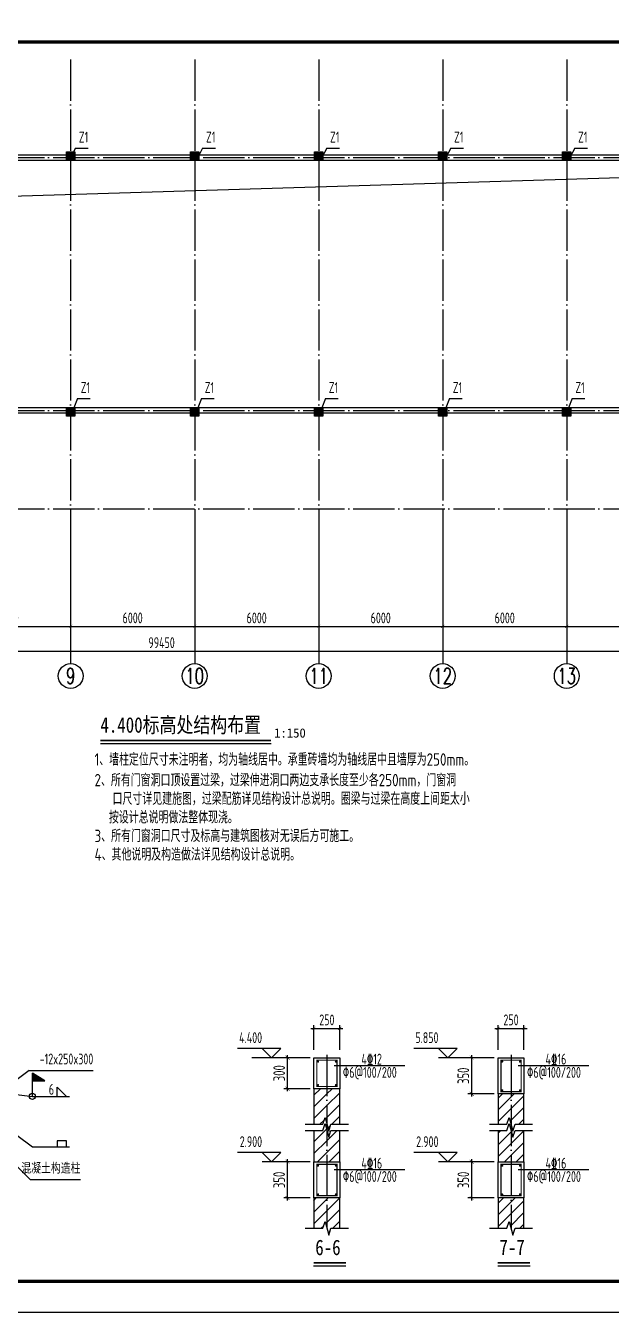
# Model space of a CAD drawing. Extents: x -159214 to 158333, y 7819 to 689505.
# Drawn here: x 80787 to 109112, y 196819 to 259106 of the extents above; entities that cross this region are included whole.
import ezdxf
from ezdxf.enums import TextEntityAlignment as Align

# ---------------------------------------------------------------- set-up
doc = ezdxf.new("R2010")
doc.units = 0
doc.header["$LTSCALE"] = 1000
doc.header["$PDMODE"] = 3
doc.linetypes.add('DOTE', pattern=[2.42, 2, -0.2, 0.02, -0.2])
doc.layers.get('0').update_dxf_attribs({"linetype": 'CONTINUOUS'})
doc.layers.get('Defpoints').update_dxf_attribs({"linetype": 'CONTINUOUS'})
for name, color, linetype in [('$0$TEXT', 7, 'CONTINUOUS'), ('d-一层结构平面', 4, 'CONTINUOUS'), ('d-轴线', 7, 'CONTINUOUS'), ('MOUNT', 3, 'CONTINUOUS'), ('PUB_DWGN', 7, 'CONTINUOUS'), ('PUB_TEXT', 7, 'CONTINUOUS'), ('PUB_TITLE', 4, 'CONTINUOUS'), ('SBAR', 1, 'CONTINUOUS'), ('图名层', 7, 'CONTINUOUS'), ('标注', 3, 'CONTINUOUS'), ('结构线', 4, 'CONTINUOUS'), ('邓-AXIS', 1, 'DOTE'), ('邓-AXIS_DIM', 3, 'CONTINUOUS'), ('邓-AXIS_NUM', 7, 'CONTINUOUS'), ('邓-COLU', 7, 'CONTINUOUS'), ('邓-COLU_HATCH', 8, 'CONTINUOUS'), ('邓-DIM', 3, 'CONTINUOUS'), ('邓-HATCH', 8, 'CONTINUOUS'), ('邓-STXT_HF', 7, 'CONTINUOUS'), ('邓-STXT_HF_TEXT', 7, 'CONTINUOUS'), ('邓-TEXT', 7, 'CONTINUOUS'), ('邓-THIN', 7, 'CONTINUOUS'), ('邓-WALL_BR', 2, 'CONTINUOUS')]:
    doc.layers.add(name, color=color, linetype=linetype)
doc.layers.add('墙线', color=2, linetype='CONTINUOUS', lineweight=30)
doc.styles.add('$0$TSSD_Rein', font='Tssdeng.shx', dxfattribs={"width": 0.7, "bigfont": 'hztxt.shx'})
doc.styles.add('-GBCBIGGBENOR', font='GBENOR.shx', dxfattribs={"bigfont": 'GBCBIG.shx'})
doc.styles.add('-黑体', font='SIMHEI.TTF')
doc.styles.add('HZTXT', font='romans', dxfattribs={"bigfont": 'hztxt'})
doc.styles.add('title_font', font='GBENOR.shx', dxfattribs={"bigfont": 'GBCBIG.shx'})
doc.styles.add('TSSD_Axis', font='complex.shx', dxfattribs={"width": 0.7, "bigfont": 'hztxt.shx'})
doc.styles.add('TSSD_Dimension', font='tssdeng.shx', dxfattribs={"width": 0.7, "bigfont": 'Hztxt.shx'})
doc.styles.add('TSSD_Label', font='tssdeng.shx', dxfattribs={"width": 0.7, "bigfont": 'Hztxt.shx'})
doc.dimstyles.new('TSSD_150', dxfattribs={"dimscale": 150, "dimtxt": 2.5, "dimasz": 1.5, "dimexe": 1.5, "dimexo": 1.5, "dimgap": 1, "dimtad": 1, "dimdec": 0, "dimzin": 0, "dimdsep": 46, "dimtxsty": 'TSSD_Dimension', "dimblk": 'ARCHTICK', "dimcen": 0, "dimdle": 1, "dimclrd": 3, "dimclre": 3, "dimclrt": 7, "dimadec": 0, "dimazin": 0, "dimtfac": 1, "dimtdec": 0, "dimtix": 1, "dimtmove": 2, "dimatfit": 3, "dimldrblk": 'ARCHTICK', "dimfxl": 1, "dimtolj": 1, "dimtzin": 0, "dimarcsym": 0})
doc.dimstyles.new('TSSD_150_150', dxfattribs={"dimtxt": 525, "dimasz": 150, "dimexe": 150, "dimexo": 375, "dimgap": 150, "dimtad": 1, "dimdec": 0, "dimzin": 0, "dimdsep": 46, "dimtxsty": 'TSSD_Dimension', "dimblk": 'ARCHTICK', "dimblk1": 'ARCHTICK', "dimblk2": 'ARCHTICK', "dimcen": 0, "dimdle": 150, "dimclrt": 7, "dimadec": 0, "dimazin": 0, "dimtfac": 1, "dimtdec": 0, "dimtix": 1, "dimtmove": 2, "dimatfit": 3, "dimfxl": 1, "dimtolj": 1, "dimtzin": 0, "dimarcsym": 0})
doc.dimstyles.new('TSSD_30_150', dxfattribs={"dimtxt": 525, "dimasz": 150, "dimexe": 150, "dimexo": 375, "dimgap": 150, "dimtad": 1, "dimdec": 0, "dimlfac": 0.2, "dimzin": 0, "dimdsep": 46, "dimtxsty": 'TSSD_Dimension', "dimblk": 'ARCHTICK', "dimblk1": 'ARCHTICK', "dimblk2": 'ARCHTICK', "dimcen": 0, "dimdle": 150, "dimclrt": 7, "dimadec": 0, "dimazin": 0, "dimtfac": 1, "dimtdec": 0, "dimtix": 1, "dimtmove": 2, "dimatfit": 3, "dimfxl": 1, "dimtolj": 1, "dimtzin": 0, "dimarcsym": 0})
doc.dimstyles.new('TSSD_LEADER_STYLE_300.0', dxfattribs={"dimtxt": 0.18, "dimasz": 300, "dimexe": 0.18, "dimexo": 0.0625, "dimgap": 0.09, "dimtad": 0, "dimtih": 1, "dimtoh": 1, "dimdec": 4, "dimzin": 0, "dimdsep": 46, "dimtxsty": 'Standard', "dimcen": 0.09, "dimadec": 0, "dimazin": 0, "dimtfac": 1, "dimtdec": 4, "dimtofl": 0, "dimtmove": 0, "dimatfit": 3, "dimfxl": 1, "dimtolj": 1, "dimtzin": 0, "dimarcsym": 0})
pattern_1 = [(45, (-129661.7, -273883.87), (-282.8427, 282.8427), [])]

# ---------------------------------------------------------------- blocks, each defined once
blk = doc.blocks.new('结构A2+0.5')
at = {"layer": 'PUB_TITLE'}
blk.add_lwpolyline([(0, -63000), (133650, -63000), (133650, 0), (0, 0)], close=True, dxfattribs=at)
at = {"layer": 'PUB_TITLE', "const_width": 150}
blk.add_lwpolyline([(3750, -61500), (132150, -61500), (132150, -1500), (3750, -1500)], close=True, dxfattribs=at)
at = {"layer": 'MOUNT', "color": 4, "style": 'HZTXT'}
blk.add_attdef('00', (130703, -60956), '', height=330, dxfattribs=at)
at = {"layer": 'PUB_DWGN', "style": 'title_font'}
for tag, height, p in [('工程名称1', 900, (127304, -45157)), ('工程名称2', 900, (127304, -46498)), ('图号', 600, (127304, -61007))]:
    blk.add_attdef(tag, text='', height=height, dxfattribs=at).set_placement(p, align=Align.CENTER)
at = {"layer": 'PUB_TEXT', "style": '-GBCBIGGBENOR'}
for tag, height, p in [('图名1', 849, (127304, -51263)), ('图名2', 849, (127373, -52205)), ('日期', 600, (124615, -58935)), ('比例', 600, (129973, -58904))]:
    blk.add_attdef(tag, text='', height=height, dxfattribs=at).set_placement(p, align=Align.CENTER)
blk = doc.blocks.new('蛋种鸡舍一层结构')
at = {"layer": '邓-COLU_HATCH'}
for points in [[(45125, 275), (45525, 275), (45525, -125), (45125, -125)], [(51125, 275), (51525, 275), (51525, -125), (51125, -125)], [(57125, 275), (57525, 275), (57525, -125), (57125, -125)], [(63125, 275), (63525, 275), (63525, -125), (63125, -125)], [(69125, 275), (69525, 275), (69525, -125), (69125, -125)], [(45125, -12125), (45525, -12125), (45525, -12525), (45125, -12525)], [(51125, -12125), (51525, -12125), (51525, -12525), (51125, -12525)], [(57125, -12125), (57525, -12125), (57525, -12525), (57125, -12525)], [(63125, -12125), (63525, -12125), (63525, -12525), (63125, -12525)], [(69125, -12125), (69525, -12125), (69525, -12525), (69125, -12525)]]:
    blk.add_hatch(color=256, dxfattribs=at).paths.add_polyline_path(points)
at = {"layer": '邓-COLU'}
for points in [[(45125, 275), (45525, 275), (45525, -125), (45125, -125)], [(51125, 275), (51525, 275), (51525, -125), (51125, -125)], [(57125, 275), (57525, 275), (57525, -125), (57125, -125)], [(63125, 275), (63525, 275), (63525, -125), (63125, -125)], [(69125, 275), (69525, 275), (69525, -125), (69125, -125)], [(45125, -12125), (45525, -12125), (45525, -12525), (45125, -12525)], [(51125, -12125), (51525, -12125), (51525, -12525), (51125, -12525)], [(57125, -12125), (57525, -12125), (57525, -12525), (57125, -12525)], [(63125, -12125), (63525, -12125), (63525, -12525), (63125, -12525)], [(69125, -12125), (69525, -12125), (69525, -12525), (69125, -12525)]]:
    blk.add_lwpolyline(points, close=True, dxfattribs=at)
blk = doc.blocks.new('4.4标高墙体')
at = {"layer": '邓-TEXT'}
blk.add_lwpolyline([(125, -13875), (3056, -4744), (96325, -1880)], dxfattribs=at)
at = {"layer": '邓-WALL_BR'}
for p, q in [((21375, -1630), (84075, -1630)), ((21375, -1880), (84075, -1880)), ((96325, -13880), (21375, -13880)), ((96575, -14130), (21375, -14130))]:
    blk.add_line(p, q, dxfattribs=at)
at = {"layer": 'd-一层结构平面'}
blk.add_blockref('蛋种鸡舍一层结构', (-3000, -1755), dxfattribs=at)
blk = doc.blocks.new('ts_axno')
at = {"color": 0, "linetype": 'ByBlock', "lineweight": -2}
blk.add_circle((0, 0), 0.5, dxfattribs=at)
at = {"color": 0, "linetype": 'ByBlock', "lineweight": -2, "style": 'TSSD_Axis', "width": 0.7}
blk.add_attdef('A', text='', height=0.6, dxfattribs=at).set_placement((0, 0), align=Align.MIDDLE_CENTER)
blk = doc.blocks.new('_ArchTick')
at = {"color": 0, "linetype": 'ByBlock', "const_width": 0.1}
blk.add_lwpolyline([(-0.53, -0.53), (0.53, 0.53)], dxfattribs=at)
blk = doc.blocks.new('*D138')
at = {"layer": 'Defpoints', "color": 0}
for p in [(45325, -18500), (51325, -18500), (51325, -22700)]:
    blk.add_point(p, dxfattribs=at)
at = {"layer": '邓-AXIS_DIM', "color": 0, "lineweight": -2}
for p, q in [((45325, -18875), (45325, -22850)), ((51325, -18875), (51325, -22850)), ((45175, -22700), (51475, -22700))]:
    blk.add_line(p, q, dxfattribs=at)
at = {"layer": '邓-AXIS_DIM', "color": 0, "lineweight": -2, "xscale": 150, "yscale": 150, "zscale": 150, "rotation": 180}
blk.add_blockref('_ArchTick', (45325, -22700), dxfattribs=at)
at = {"layer": '邓-AXIS_DIM', "color": 0, "lineweight": -2, "xscale": 150, "yscale": 150, "zscale": 150}
blk.add_blockref('_ArchTick', (51325, -22700), dxfattribs=at)
at = {"layer": '邓-AXIS_DIM', "color": 7, "insert": (48325, -22287.5), "char_height": 525, "attachment_point": 5, "style": 'TSSD_Dimension'}
blk.add_mtext('\\A1;6000', dxfattribs=at)
blk = doc.blocks.new('*D139')
at = {"layer": 'Defpoints', "color": 0}
for p in [(51325, -18500), (57325, -18500), (57325, -22700)]:
    blk.add_point(p, dxfattribs=at)
at = {"layer": '邓-AXIS_DIM', "color": 0, "lineweight": -2}
for p, q in [((51325, -18875), (51325, -22850)), ((57325, -18875), (57325, -22850)), ((51175, -22700), (57475, -22700))]:
    blk.add_line(p, q, dxfattribs=at)
at = {"layer": '邓-AXIS_DIM', "color": 0, "lineweight": -2, "xscale": 150, "yscale": 150, "zscale": 150, "rotation": 180}
blk.add_blockref('_ArchTick', (51325, -22700), dxfattribs=at)
at = {"layer": '邓-AXIS_DIM', "color": 0, "lineweight": -2, "xscale": 150, "yscale": 150, "zscale": 150}
blk.add_blockref('_ArchTick', (57325, -22700), dxfattribs=at)
at = {"layer": '邓-AXIS_DIM', "color": 7, "insert": (54325, -22287.5), "char_height": 525, "attachment_point": 5, "style": 'TSSD_Dimension'}
blk.add_mtext('\\A1;6000', dxfattribs=at)
blk = doc.blocks.new('*D140')
at = {"layer": 'Defpoints', "color": 0}
for p in [(57325, -18500), (63325, -18500), (63325, -22700)]:
    blk.add_point(p, dxfattribs=at)
at = {"layer": '邓-AXIS_DIM', "color": 0, "lineweight": -2}
for p, q in [((57325, -18875), (57325, -22850)), ((63325, -18875), (63325, -22850)), ((57175, -22700), (63475, -22700))]:
    blk.add_line(p, q, dxfattribs=at)
at = {"layer": '邓-AXIS_DIM', "color": 0, "lineweight": -2, "xscale": 150, "yscale": 150, "zscale": 150, "rotation": 180}
blk.add_blockref('_ArchTick', (57325, -22700), dxfattribs=at)
at = {"layer": '邓-AXIS_DIM', "color": 0, "lineweight": -2, "xscale": 150, "yscale": 150, "zscale": 150}
blk.add_blockref('_ArchTick', (63325, -22700), dxfattribs=at)
at = {"layer": '邓-AXIS_DIM', "color": 7, "insert": (60325, -22287.5), "char_height": 525, "attachment_point": 5, "style": 'TSSD_Dimension'}
blk.add_mtext('\\A1;6000', dxfattribs=at)
blk = doc.blocks.new('*D141')
at = {"layer": 'Defpoints', "color": 0}
for p in [(63325, -18500), (69325, -18500), (69325, -22700)]:
    blk.add_point(p, dxfattribs=at)
at = {"layer": '邓-AXIS_DIM', "color": 0, "lineweight": -2}
for p, q in [((63325, -18875), (63325, -22850)), ((69325, -18875), (69325, -22850)), ((63175, -22700), (69475, -22700))]:
    blk.add_line(p, q, dxfattribs=at)
at = {"layer": '邓-AXIS_DIM', "color": 0, "lineweight": -2, "xscale": 150, "yscale": 150, "zscale": 150, "rotation": 180}
blk.add_blockref('_ArchTick', (63325, -22700), dxfattribs=at)
at = {"layer": '邓-AXIS_DIM', "color": 0, "lineweight": -2, "xscale": 150, "yscale": 150, "zscale": 150}
blk.add_blockref('_ArchTick', (69325, -22700), dxfattribs=at)
at = {"layer": '邓-AXIS_DIM', "color": 7, "insert": (66325, -22287.5), "char_height": 525, "attachment_point": 5, "style": 'TSSD_Dimension'}
blk.add_mtext('\\A1;6000', dxfattribs=at)
blk = doc.blocks.new('*D142')
at = {"layer": 'Defpoints', "color": 0}
for p in [(69325, -18500), (75325, -18500), (75325, -22700)]:
    blk.add_point(p, dxfattribs=at)
at = {"layer": '邓-AXIS_DIM', "color": 0, "lineweight": -2}
for p, q in [((69325, -18875), (69325, -22850)), ((75325, -18875), (75325, -22850)), ((69175, -22700), (75475, -22700))]:
    blk.add_line(p, q, dxfattribs=at)
at = {"layer": '邓-AXIS_DIM', "color": 0, "lineweight": -2, "xscale": 150, "yscale": 150, "zscale": 150, "rotation": 180}
blk.add_blockref('_ArchTick', (69325, -22700), dxfattribs=at)
at = {"layer": '邓-AXIS_DIM', "color": 0, "lineweight": -2, "xscale": 150, "yscale": 150, "zscale": 150}
blk.add_blockref('_ArchTick', (75325, -22700), dxfattribs=at)
at = {"layer": '邓-AXIS_DIM', "color": 7, "insert": (72325, -22287.5), "char_height": 525, "attachment_point": 5, "style": 'TSSD_Dimension'}
blk.add_mtext('\\A1;6000', dxfattribs=at)
blk = doc.blocks.new('*D147')
at = {"layer": 'Defpoints', "color": 0}
for p in [(0, -18500), (99450, -18500), (99450, -23900)]:
    blk.add_point(p, dxfattribs=at)
at = {"layer": '邓-AXIS_DIM', "color": 0, "lineweight": -2}
for p, q in [((0, -18875), (0, -24050)), ((99450, -18875), (99450, -24050)), ((-150, -23900), (99600, -23900))]:
    blk.add_line(p, q, dxfattribs=at)
at = {"layer": '邓-AXIS_DIM', "color": 0, "lineweight": -2, "xscale": 150, "yscale": 150, "zscale": 150, "rotation": 180}
blk.add_blockref('_ArchTick', (0, -23900), dxfattribs=at)
at = {"layer": '邓-AXIS_DIM', "color": 0, "lineweight": -2, "xscale": 150, "yscale": 150, "zscale": 150}
blk.add_blockref('_ArchTick', (99450, -23900), dxfattribs=at)
at = {"layer": '邓-AXIS_DIM', "color": 7, "insert": (49725, -23487.5), "char_height": 525, "attachment_point": 5, "style": 'TSSD_Dimension'}
blk.add_mtext('\\A1;99450', dxfattribs=at)
blk = doc.blocks.new('*D159')
at = {"layer": 'Defpoints', "color": 0}
for p in [(39325, -18500), (45325, -18500), (45325, -22700)]:
    blk.add_point(p, dxfattribs=at)
at = {"layer": '邓-AXIS_DIM', "color": 0, "lineweight": -2}
for p, q in [((39325, -18875), (39325, -22850)), ((45325, -18875), (45325, -22850)), ((39175, -22700), (45475, -22700))]:
    blk.add_line(p, q, dxfattribs=at)
at = {"layer": '邓-AXIS_DIM', "color": 0, "lineweight": -2, "xscale": 150, "yscale": 150, "zscale": 150, "rotation": 180}
blk.add_blockref('_ArchTick', (39325, -22700), dxfattribs=at)
at = {"layer": '邓-AXIS_DIM', "color": 0, "lineweight": -2, "xscale": 150, "yscale": 150, "zscale": 150}
blk.add_blockref('_ArchTick', (45325, -22700), dxfattribs=at)
at = {"layer": '邓-AXIS_DIM', "color": 7, "insert": (42325, -22287.5), "char_height": 525, "attachment_point": 5, "style": 'TSSD_Dimension'}
blk.add_mtext('\\A1;6000', dxfattribs=at)
blk = doc.blocks.new('*D487')
at = {"layer": 'Defpoints', "color": 0, "linetype": 'Continuous'}
for p in [(-36256, -63627), (-34978, -63627), (-34978, -65128)]:
    blk.add_point(p, dxfattribs=at)
at = {"layer": '标注', "color": 3, "linetype": 'Continuous', "lineweight": -2}
for p, q in [((-36256, -65253), (-36256, -63502)), ((-35166, -63627), (-36443, -63627)), ((-35166, -65128), (-36443, -65128))]:
    blk.add_line(p, q, dxfattribs=at)
at = {"layer": '标注', "color": 3, "linetype": 'Continuous', "lineweight": -2, "xscale": 187.5, "yscale": 187.5, "zscale": 187.5}
for p, rotation in [((-36256, -63627), 90), ((-36256, -65128), 270)]:
    blk.add_blockref('_ArchTick', p, dxfattribs=dict(at, rotation=rotation))
at = {"layer": '标注', "color": 7, "linetype": 'Continuous', "insert": (-36662, -64377), "char_height": 562.5, "attachment_point": 5, "rotation": 90, "style": 'TSSD_Dimension'}
blk.add_mtext('\\A1;300', dxfattribs=at)
blk = doc.blocks.new('*D488')
at = {"layer": 'Defpoints', "color": 0}
for p in [(-33728, -62208), (-34978, -63627), (-33728, -63627)]:
    blk.add_point(p, dxfattribs=at)
at = {"layer": '邓-DIM', "color": 0, "lineweight": -2}
for p, q in [((-35128, -62208), (-33578, -62208)), ((-34978, -63252), (-34978, -62058)), ((-33728, -63252), (-33728, -62058))]:
    blk.add_line(p, q, dxfattribs=at)
at = {"layer": '邓-DIM', "color": 0, "lineweight": -2, "xscale": 150, "yscale": 150, "zscale": 150, "rotation": 180}
blk.add_blockref('_ArchTick', (-34978, -62208), dxfattribs=at)
at = {"layer": '邓-DIM', "color": 0, "lineweight": -2, "xscale": 150, "yscale": 150, "zscale": 150}
blk.add_blockref('_ArchTick', (-33728, -62208), dxfattribs=at)
at = {"layer": '邓-DIM', "color": 7, "insert": (-34353, -61795), "char_height": 525, "attachment_point": 5, "style": 'TSSD_Dimension'}
blk.add_mtext('\\A1;250', dxfattribs=at)
blk = doc.blocks.new('*D489')
at = {"layer": 'Defpoints', "color": 0, "linetype": 'Continuous'}
for p in [(-36256, -68667), (-34978, -68667), (-34978, -70417)]:
    blk.add_point(p, dxfattribs=at)
at = {"layer": '标注', "color": 3, "linetype": 'Continuous', "lineweight": -2}
for p, q in [((-35166, -68667), (-36443, -68667)), ((-36256, -70542), (-36256, -68542)), ((-35166, -70417), (-36443, -70417))]:
    blk.add_line(p, q, dxfattribs=at)
at = {"layer": '标注', "color": 3, "linetype": 'Continuous', "lineweight": -2, "xscale": 187.5, "yscale": 187.5, "zscale": 187.5}
for p, rotation in [((-36256, -68667), 90), ((-36256, -70417), 270)]:
    blk.add_blockref('_ArchTick', p, dxfattribs=dict(at, rotation=rotation))
at = {"layer": '标注', "color": 7, "linetype": 'Continuous', "insert": (-36662, -69542), "char_height": 562.5, "attachment_point": 5, "rotation": 90, "style": 'TSSD_Dimension'}
blk.add_mtext('\\A1;350', dxfattribs=at)
blk = doc.blocks.new('*D490')
at = {"layer": 'Defpoints', "color": 0, "linetype": 'Continuous'}
for p in [(-27347, -63627), (-26070, -63627), (-26070, -65378)]:
    blk.add_point(p, dxfattribs=at)
at = {"layer": '标注', "color": 3, "linetype": 'Continuous', "lineweight": -2}
for p, q in [((-27347, -65503), (-27347, -63502)), ((-26257, -63627), (-27535, -63627)), ((-26257, -65378), (-27535, -65378))]:
    blk.add_line(p, q, dxfattribs=at)
at = {"layer": '标注', "color": 3, "linetype": 'Continuous', "lineweight": -2, "xscale": 187.5, "yscale": 187.5, "zscale": 187.5}
for p, rotation in [((-27347, -63627), 90), ((-27347, -65378), 270)]:
    blk.add_blockref('_ArchTick', p, dxfattribs=dict(at, rotation=rotation))
at = {"layer": '标注', "color": 7, "linetype": 'Continuous', "insert": (-27753, -64502), "char_height": 562.5, "attachment_point": 5, "rotation": 90, "style": 'TSSD_Dimension'}
blk.add_mtext('\\A1;350', dxfattribs=at)
blk = doc.blocks.new('*D491')
at = {"layer": 'Defpoints', "color": 0}
for p in [(-24820, -62208), (-26070, -63627), (-24820, -63627)]:
    blk.add_point(p, dxfattribs=at)
at = {"layer": '邓-DIM', "color": 0, "lineweight": -2}
for p, q in [((-26220, -62208), (-24670, -62208)), ((-26070, -63252), (-26070, -62058)), ((-24820, -63252), (-24820, -62058))]:
    blk.add_line(p, q, dxfattribs=at)
at = {"layer": '邓-DIM', "color": 0, "lineweight": -2, "xscale": 150, "yscale": 150, "zscale": 150, "rotation": 180}
blk.add_blockref('_ArchTick', (-26070, -62208), dxfattribs=at)
at = {"layer": '邓-DIM', "color": 0, "lineweight": -2, "xscale": 150, "yscale": 150, "zscale": 150}
blk.add_blockref('_ArchTick', (-24820, -62208), dxfattribs=at)
at = {"layer": '邓-DIM', "color": 7, "insert": (-25445, -61795), "char_height": 525, "attachment_point": 5, "style": 'TSSD_Dimension'}
blk.add_mtext('\\A1;250', dxfattribs=at)
blk = doc.blocks.new('*D492')
at = {"layer": 'Defpoints', "color": 0, "linetype": 'Continuous'}
for p in [(-27347, -68667), (-26070, -68667), (-26070, -70417)]:
    blk.add_point(p, dxfattribs=at)
at = {"layer": '标注', "color": 3, "linetype": 'Continuous', "lineweight": -2}
for p, q in [((-26257, -68667), (-27535, -68667)), ((-27347, -70542), (-27347, -68542)), ((-26257, -70417), (-27535, -70417))]:
    blk.add_line(p, q, dxfattribs=at)
at = {"layer": '标注', "color": 3, "linetype": 'Continuous', "lineweight": -2, "xscale": 187.5, "yscale": 187.5, "zscale": 187.5}
for p, rotation in [((-27347, -68667), 90), ((-27347, -70417), 270)]:
    blk.add_blockref('_ArchTick', p, dxfattribs=dict(at, rotation=rotation))
at = {"layer": '标注', "color": 7, "linetype": 'Continuous', "insert": (-27753, -69542), "char_height": 562.5, "attachment_point": 5, "rotation": 90, "style": 'TSSD_Dimension'}
blk.add_mtext('\\A1;350', dxfattribs=at)
blk = doc.blocks.new('_WELD001')
at = {"linetype": 'ByBlock'}
blk.add_hatch(color=0, dxfattribs=at).paths.add_polyline_path([(0, 1.5), (0, 1), (0.8, 1)])
at = {"color": 0, "linetype": 'ByBlock'}
for p, q in [((0, 0), (0, 1.5)), ((0.8, 1), (0, 1.5)), ((0, 1), (0.8, 1))]:
    blk.add_line(p, q, dxfattribs=at)
blk = doc.blocks.new('_WELD003')
at = {"color": 0, "linetype": 'ByBlock'}
blk.add_circle((0, 0), 0.5, dxfattribs=at)
blk = doc.blocks.new('_WELD004')
at = {"color": 0, "linetype": 'ByBlock'}
for p, q in [((0, 1), (1, 0)), ((0, 0), (0, 1))]:
    blk.add_line(p, q, dxfattribs=at)
blk = doc.blocks.new('办公附属轴线')
at = {"layer": '邓-AXIS'}
for p, q in [((45325, 4750, 0), (45325, -18500, 0)), ((51325, 4750, 0), (51325, -18500, 0)), ((57325, 4750, 0), (57325, -18500, 0)), ((63325, 4750, 0), (63325, -18500, 0)), ((69325, 4750, 0), (69325, -18500, 0)), ((-1500, 0), (100950, 0)), ((-1500, -12250), (100950, -12250)), ((-1500, -17000), (100950, -17000))]:
    blk.add_line(p, q, dxfattribs=at)
at = {"layer": '邓-AXIS_NUM'}
for p, q in [((45325, -18500), (45325, -24500)), ((51325, -18500), (51325, -24500)), ((57325, -18500), (57325, -24500)), ((63325, -18500), (63325, -24500)), ((69325, -18500), (69325, -24500))]:
    blk.add_line(p, q, dxfattribs=at)
ref = blk.add_blockref('ts_axno', (45325, -25100), dxfattribs=dict(at, xscale=1200, yscale=1200, zscale=1200))
ref.add_attrib('9', '9', dxfattribs={"height": 750, "style": 'TSSD_Axis', "width": 0.7}).set_placement((45325, -25100), align=Align.MIDDLE_CENTER)
ref = blk.add_blockref('ts_axno', (51325, -25100), dxfattribs=dict(at, xscale=1200, yscale=1200, zscale=1200))
ref.add_attrib('10', '10', dxfattribs={"height": 750, "style": 'TSSD_Axis', "width": 0.7}).set_placement((51325, -25100), align=Align.MIDDLE_CENTER)
ref = blk.add_blockref('ts_axno', (57325, -25100), dxfattribs=dict(at, xscale=1200, yscale=1200, zscale=1200))
ref.add_attrib('11', '11', dxfattribs={"height": 750, "style": 'TSSD_Axis', "width": 0.7}).set_placement((57325, -25100), align=Align.MIDDLE_CENTER)
ref = blk.add_blockref('ts_axno', (63325, -25100), dxfattribs=dict(at, xscale=1200, yscale=1200, zscale=1200))
ref.add_attrib('12', '12', dxfattribs={"height": 750, "style": 'TSSD_Axis', "width": 0.7}).set_placement((63325, -25100), align=Align.MIDDLE_CENTER)
ref = blk.add_blockref('ts_axno', (69325, -25100), dxfattribs=dict(at, xscale=1200, yscale=1200, zscale=1200))
ref.add_attrib('13', '13', dxfattribs={"height": 750, "style": 'TSSD_Axis', "width": 0.7}).set_placement((69325, -25100), align=Align.MIDDLE_CENTER)
at = {"layer": '邓-AXIS_DIM'}
for base, p1, p2, picture, middle in [((99450, -23900), (0, -18500), (99450, -18500), '*D147', (49725, -23487.5)), ((45325, -22700), (39325, -18500), (45325, -18500), '*D159', (42325, -22287.5)), ((51325, -22700), (45325, -18500), (51325, -18500), '*D138', (48325, -22287.5)), ((57325, -22700), (51325, -18500), (57325, -18500), '*D139', (54325, -22287.5)), ((63325, -22700), (57325, -18500), (63325, -18500), '*D140', (60325, -22287.5)), ((69325, -22700), (63325, -18500), (69325, -18500), '*D141', (66325, -22287.5)), ((75325, -22700), (69325, -18500), (75325, -18500), '*D142', (72325, -22287.5))]:
    dim = blk.add_linear_dim(base=base, p1=p1, p2=p2, angle=180, dimstyle='TSSD_150_150', dxfattribs=at)
    dim.commit()
    dim.dimension.update_dxf_attribs({"geometry": picture, "text_midpoint": middle})
blk = doc.blocks.new('墙身')
at = {"layer": '邓-HATCH'}
h = blk.add_hatch(dxfattribs=at)
h.set_pattern_fill('METAL', color=256, scale=100, style=0)
h.set_pattern_definition(pattern_1)
h.paths.add_polyline_path([(-34353.5, -65127.5), (-34978.5, -65127.5), (-34978.5, -66846.6), (-34548.5, -66846.6), (-34443.5, -66516.6), (-34353.5, -66846.6)])
h = blk.add_hatch(dxfattribs=at)
h.set_pattern_fill('METAL', color=256, scale=100, style=0)
h.set_pattern_definition(pattern_1)
h.paths.add_polyline_path([(-33728.5, -65127.5), (-34353.5, -65127.5), (-34353.5, -66846.6), (-34263.5, -67176.6), (-34158.5, -66846.6), (-33728.5, -66846.6)])
h = blk.add_hatch(dxfattribs=at)
h.set_pattern_fill('METAL', color=256, scale=100, style=0)
h.set_pattern_definition(pattern_1)
h.paths.add_polyline_path([(-25444.6, -65377.5), (-26069.6, -65377.5), (-26069.6, -66846.6), (-25639.6, -66846.6), (-25534.6, -66516.6), (-25444.6, -66846.6)])
h = blk.add_hatch(dxfattribs=at)
h.set_pattern_fill('METAL', color=256, scale=100, style=0)
h.set_pattern_definition(pattern_1)
h.paths.add_polyline_path([(-24819.6, -65377.5), (-25444.6, -65377.5), (-25444.6, -66846.6), (-25354.6, -67176.6), (-25249.6, -66846.6), (-24819.6, -66846.6)])
h = blk.add_hatch(dxfattribs=at)
h.set_pattern_fill('METAL', color=256, scale=100, style=0)
h.set_pattern_definition(pattern_1)
h.paths.add_polyline_path([(-34353.5, -67146.6), (-34443.5, -66816.6), (-34548.5, -67146.6), (-34978.5, -67146.6), (-34978.5, -68667.1), (-34353.5, -68667.1)])
h = blk.add_hatch(dxfattribs=at)
h.set_pattern_fill('METAL', color=256, scale=100, style=0)
h.set_pattern_definition(pattern_1)
h.paths.add_polyline_path([(-33728.5, -67146.6), (-34158.5, -67146.6), (-34263.5, -67476.6), (-34353.5, -67146.6), (-34353.5, -68667.1), (-33728.5, -68667.1)])
h = blk.add_hatch(dxfattribs=at)
h.set_pattern_fill('METAL', color=256, scale=100, style=0)
h.set_pattern_definition(pattern_1)
h.paths.add_polyline_path([(-25444.6, -67146.6), (-25534.6, -66816.6), (-25639.6, -67146.6), (-26069.6, -67146.6), (-26069.6, -68667.1), (-25444.6, -68667.1)])
h = blk.add_hatch(dxfattribs=at)
h.set_pattern_fill('METAL', color=256, scale=100, style=0)
h.set_pattern_definition(pattern_1)
h.paths.add_polyline_path([(-24819.6, -67146.6), (-25249.6, -67146.6), (-25354.6, -67476.6), (-25444.6, -67146.6), (-25444.6, -68667.1), (-24819.6, -68667.1)])
h = blk.add_hatch(dxfattribs=at)
h.set_pattern_fill('METAL', color=256, scale=100, style=0)
h.set_pattern_definition(pattern_1)
h.paths.add_polyline_path([(-34353.5, -70417.3), (-34978.5, -70417.3), (-34978.5, -71886.4), (-34548.5, -71886.4), (-34443.5, -71556.4), (-34353.5, -71886.4)])
h = blk.add_hatch(dxfattribs=at)
h.set_pattern_fill('METAL', color=256, scale=100, style=0)
h.set_pattern_definition(pattern_1)
h.paths.add_polyline_path([(-33728.5, -70417.3), (-34353.5, -70417.3), (-34353.5, -71886.4), (-34263.5, -72216.4), (-34158.5, -71886.4), (-33728.5, -71886.4)])
h = blk.add_hatch(dxfattribs=at)
h.set_pattern_fill('METAL', color=256, scale=100, style=0)
h.set_pattern_definition(pattern_1)
h.paths.add_polyline_path([(-24819.6, -70417.3), (-26069.6, -70417.3), (-26069.6, -71886.4), (-25639.6, -71886.4), (-25534.6, -71556.4), (-25354.6, -72216.4), (-25249.6, -71886.4), (-24819.6, -71886.4)])
h = blk.add_hatch(dxfattribs=at)
h.set_pattern_fill('METAL', color=256, scale=100, style=0)
h.set_pattern_definition(pattern_1)
h.paths.add_polyline_path([(-24819.6, -70417.3), (-26069.6, -70417.3), (-26069.6, -71886.4), (-25639.6, -71886.4), (-25534.6, -71556.4), (-25354.6, -72216.4), (-25249.6, -71886.4), (-24819.6, -71886.4)])
at = {"layer": 'SBAR', "const_width": 56.2}
for points in [[(-34840.4, -63746.4), (-33860.9, -63746.4), (-33860.9, -65018), (-34840.4, -65018)], [(-25931.5, -63746.4), (-24952, -63746.4), (-24952, -65268), (-25931.5, -65268)], [(-34840.4, -68786.2), (-33860.9, -68786.2), (-33860.9, -70307.8), (-34840.4, -70307.8)], [(-25931.5, -68786.2), (-24952, -68786.2), (-24952, -70307.8), (-25931.5, -70307.8)]]:
    blk.add_lwpolyline(points, close=True, dxfattribs=at)
at = {"layer": 'SBAR', "const_width": 50}
for points in [[(-34802.8, -63815.5, 1), (-34752.8, -63815.5, 1)], [(-33893.6, -63815.5, -1), (-33943.6, -63815.5, -1)], [(-25893.9, -63815.5, 1), (-25843.9, -63815.5, 1)], [(-24984.7, -63815.5, -1), (-25034.7, -63815.5, -1)], [(-34802.8, -64952.4, -1), (-34752.8, -64952.4, -1)], [(-33893.6, -64952.4, 1), (-33943.6, -64952.4, 1)], [(-25893.9, -65202.4, -1), (-25843.9, -65202.4, -1)], [(-24984.7, -65202.4, 1), (-25034.7, -65202.4, 1)], [(-34802.8, -68855.3, 1), (-34752.8, -68855.3, 1)], [(-33893.6, -68855.3, -1), (-33943.6, -68855.3, -1)], [(-25893.9, -68855.3, 1), (-25843.9, -68855.3, 1)], [(-24984.7, -68855.3, -1), (-25034.7, -68855.3, -1)], [(-34802.8, -70242.2, -1), (-34752.8, -70242.2, -1)], [(-33893.6, -70242.2, 1), (-33943.6, -70242.2, 1)], [(-25893.9, -70242.2, -1), (-25843.9, -70242.2, -1)], [(-24984.7, -70242.2, 1), (-25034.7, -70242.2, 1)]]:
    blk.add_lwpolyline(points, format="xyb", close=True, dxfattribs=at)
at = {"layer": '图名层', "const_width": 75}
for points in [[(-34996.9, -73559.4), (-33429, -73559.4)], [(-26088.1, -73559.4), (-24520.2, -73559.4)]]:
    blk.add_lwpolyline(points, dxfattribs=at)
at = {"layer": '图名层'}
for points in [[(-34996.9, -73709.4), (-33429, -73709.4)], [(-26088.1, -73709.4), (-24520.2, -73709.4)]]:
    blk.add_lwpolyline(points, dxfattribs=at)
at = {"layer": '墙线', "linetype": 'Continuous'}
for points in [[(-34978.5, -65127.5), (-34978.5, -66846.6)], [(-33728.5, -66846.6), (-33728.5, -65127.5)], [(-26069.6, -65377.5), (-26069.6, -66846.6)], [(-24819.6, -66846.6), (-24819.6, -65377.5)], [(-34978.5, -67146.6), (-34978.5, -68667.1)], [(-33728.5, -68667.1), (-33728.5, -67146.6)], [(-26069.6, -67146.6), (-26069.6, -68667.1)], [(-24819.6, -68667.1), (-24819.6, -67146.6)], [(-34978.5, -70417.3), (-34978.5, -71886.4)], [(-33728.5, -71886.4), (-33728.5, -70417.3)], [(-26069.6, -70417.3), (-26069.6, -71886.4)], [(-24819.6, -71886.4), (-24819.6, -70417.3)]]:
    blk.add_lwpolyline(points, dxfattribs=at)
at = {"layer": '结构线', "linetype": 'Continuous'}
for points in [[(-34978.5, -63627.3), (-33728.5, -63627.3), (-33728.5, -65127.5), (-34978.5, -65127.5)], [(-26069.6, -63627.3), (-24819.6, -63627.3), (-24819.6, -65377.5), (-26069.6, -65377.5)], [(-34978.5, -68667.1), (-33728.5, -68667.1), (-33728.5, -70417.3), (-34978.5, -70417.3)], [(-26069.6, -68667.1), (-24819.6, -68667.1), (-24819.6, -70417.3), (-26069.6, -70417.3)]]:
    blk.add_lwpolyline(points, close=True, dxfattribs=at)
at = {"layer": '邓-AXIS'}
for p, q in [((-34353.5, -63489.2), (-34353.5, -71886.4)), ((-25444.6, -63489.2), (-25444.6, -71886.4))]:
    blk.add_line(p, q, dxfattribs=at)
at = {"layer": '邓-TEXT'}
for p, q in [((-30581.5, -64021.9), (-34005.3, -64021.9)), ((-21672.7, -64021.9), (-25096.5, -64021.9)), ((-30581.5, -69061.7), (-34005.3, -69061.7)), ((-21672.7, -69061.7), (-25096.5, -69061.7))]:
    blk.add_line(p, q, dxfattribs=at)
at = {"layer": '邓-THIN'}
for p, q in [((-37486.1, -63177.3), (-38673.4, -63177.3)), ((-37083.3, -63177.3), (-37983.3, -63177.3)), ((-37036.1, -63627.3), (-37486.1, -63177.3)), ((-36586.1, -63177.3), (-37486.1, -63177.3)), ((-37036.1, -63627.3), (-36586.1, -63177.3)), ((-28952.7, -63177.3), (-30140, -63177.3)), ((-28502.7, -63627.3), (-28952.7, -63177.3)), ((-28052.7, -63177.3), (-28952.7, -63177.3)), ((-28502.7, -63627.3), (-28052.7, -63177.3)), ((-36443.5, -63627.3), (-37983.3, -63627.3)), ((-37533.3, -63627.3), (-37533.3, -63627.3)), ((-37036.1, -63627.3), (-37036.1, -63627.3)), ((-27534.6, -63627.3), (-28952.7, -63627.3)), ((-28502.7, -63627.3), (-28502.7, -63627.3)), ((-37486.1, -68217.1), (-38673.4, -68217.1)), ((-37036.1, -68667.1), (-37486.1, -68217.1)), ((-36586.1, -68217.1), (-37486.1, -68217.1)), ((-37036.1, -68667.1), (-36586.1, -68217.1)), ((-28952.7, -68217.1), (-30140, -68217.1)), ((-28502.7, -68667.1), (-28952.7, -68217.1)), ((-28052.7, -68217.1), (-28952.7, -68217.1)), ((-28502.7, -68667.1), (-28052.7, -68217.1)), ((-36443.5, -68667.1), (-37486.1, -68667.1)), ((-37036.1, -68667.1), (-37036.1, -68667.1)), ((-27534.6, -68667.1), (-28952.7, -68667.1)), ((-28502.7, -68667.1), (-28502.7, -68667.1))]:
    blk.add_line(p, q, dxfattribs=at)
for points in [[(-35398.5, -66846.6), (-34548.5, -66846.6), (-34443.5, -66516.6), (-34263.5, -67176.6), (-34158.5, -66846.6), (-33308.5, -66846.6)], [(-26489.6, -66846.6), (-25639.6, -66846.6), (-25534.6, -66516.6), (-25354.6, -67176.6), (-25249.6, -66846.6), (-24399.6, -66846.6)], [(-35398.5, -67146.6), (-34548.5, -67146.6), (-34443.5, -66816.6), (-34263.5, -67476.6), (-34158.5, -67146.6), (-33308.5, -67146.6)], [(-26489.6, -67146.6), (-25639.6, -67146.6), (-25534.6, -66816.6), (-25354.6, -67476.6), (-25249.6, -67146.6), (-24399.6, -67146.6)], [(-35398.5, -71886.4), (-34548.5, -71886.4), (-34443.5, -71556.4), (-34263.5, -72216.4), (-34158.5, -71886.4), (-33308.5, -71886.4)], [(-26489.6, -71886.4), (-25639.6, -71886.4), (-25534.6, -71556.4), (-25354.6, -72216.4), (-25249.6, -71886.4), (-24399.6, -71886.4)]]:
    blk.add_lwpolyline(points, dxfattribs=at)
at = {"layer": '图名层', "style": '-黑体', "width": 0.8}
for s, p in [('6-6', (-34913.6, -73409.4)), ('7-7', (-26004.7, -73409.4))]:
    blk.add_text(s, height=750, dxfattribs=at).set_placement(p, align=Align.BOTTOM_LEFT)
at = {"layer": '邓-TEXT', "style": 'TSSD_Label', "width": 0.7}
for s, p in [('4\x8412', (-32684.6, -63956.9)), ('4\x8416', (-23775.7, -63956.9)), ('\x826@100/200', (-33584.9, -64600.5)), ('\x826@100/200', (-24676, -64600.5)), ('4\x8416', (-32684.6, -68996.7)), ('4\x8416', (-23775.7, -68996.7)), ('\x826@100/200', (-33584.9, -69640.3)), ('\x826@100/200', (-24676, -69640.3))]:
    blk.add_text(s, height=525, dxfattribs=at).set_placement(p)
at = {"layer": '邓-THIN', "style": 'TSSD_Label', "width": 0.7}
for s, p in [('4.400', (-37486.1, -63072.3)), ('5.850', (-28952.7, -63072.3)), ('2.900', (-37486.1, -68112.1)), ('2.900', (-28952.7, -68112.1))]:
    blk.add_text(s, height=525, dxfattribs=at).set_placement(p, align=Align.BOTTOM_RIGHT)
at = {"layer": '标注', "linetype": 'Continuous'}
for p1, p2, picture, middle in [((-34978.5, -65127.5), (-34978.5, -63627.3), '*D487', (-36662.2, -64377.4)), ((-26069.6, -65377.5), (-26069.6, -63627.3), '*D490', (-27753.3, -64502.4)), ((-34978.5, -70417.3), (-34978.5, -68667.1), '*D489', (-36662.2, -69542.2)), ((-26069.6, -70417.3), (-26069.6, -68667.1), '*D492', (-27753.3, -69542.2))]:
    dim = blk.add_aligned_dim(p1=p1, p2=p2, distance=1277.5, dimstyle='TSSD_150', override={"dimscale": 125, "dimtxt": 4.5, "dimlfac": 0.2}, dxfattribs=at)
    dim.commit()
    dim.dimension.update_dxf_attribs({"geometry": picture, "text_midpoint": middle})
at = {"layer": '邓-DIM'}
for base, p1, p2, picture, middle in [((-33728.5, -62207.6), (-34978.5, -63627.3), (-33728.5, -63627.3), '*D488', (-34353.5, -61795.1)), ((-24819.6, -62207.6), (-26069.6, -63627.3), (-24819.6, -63627.3), '*D491', (-25444.6, -61795.1))]:
    dim = blk.add_linear_dim(base=base, p1=p1, p2=p2, dimstyle='TSSD_30_150', dxfattribs=at)
    dim.commit()
    dim.dimension.update_dxf_attribs({"geometry": picture, "text_midpoint": middle})

msp = doc.modelspace()

# ---------------------------------------------------------------- linework, layer by layer
at = {"layer": '图名层', "const_width": 75}
msp.add_lwpolyline([(84400.1, 224504.7), (92653.3, 224504.7)], dxfattribs=at)
at = {"layer": '图名层'}
msp.add_lwpolyline([(84400.1, 224354.7), (92653.3, 224354.7)], dxfattribs=at)
at = {"layer": '邓-STXT_HF'}
for p, q in [((81111.5, 207272.2), (82911.5, 207272.2)), ((82756.4, 205124.1), (82306.4, 205124.1)), ((82306.4, 205124.1), (82306.4, 204824.1)), ((82756.4, 204824.1), (82756.4, 205124.1)), ((81106.4, 204824.1), (82906.4, 204824.1))]:
    msp.add_line(p, q, dxfattribs=at)
at = {"layer": '邓-TEXT'}
for p, q in [((83194.8, 253181.6), (82958.7, 252729.6)), ((83194.8, 253181.6), (83809.6, 253181.6)), ((89344.8, 253181.6), (89108.7, 252729.6)), ((89344.8, 253181.6), (89959.6, 253181.6)), ((95344.8, 253181.6, 0), (95108.7, 252729.6, 0)), ((95344.8, 253181.6, 0), (95959.6, 253181.6, 0)), ((101344.8, 253181.6), (101108.7, 252729.6)), ((101344.8, 253181.6), (101959.6, 253181.6)), ((107344.8, 253181.6), (107108.7, 252729.6)), ((107344.8, 253181.6), (107959.6, 253181.6)), ((83284.7, 241056.6, 0), (83108.7, 240604.6, 0)), ((83284.7, 241056.6, 0), (83899.5, 241056.6, 0)), ((89284.7, 241056.6, 0), (89108.7, 240604.6, 0)), ((89284.7, 241056.6, 0), (89899.5, 241056.6, 0)), ((95284.7, 241056.6), (95108.7, 240604.6)), ((95284.7, 241056.6), (95899.5, 241056.6)), ((101284.7, 241056.6, 0), (101108.7, 240604.6, 0)), ((101284.7, 241056.6, 0), (101899.5, 241056.6, 0)), ((107215.2, 241056.6, 0), (107039.2, 240604.6, 0)), ((107215.2, 241056.6, 0), (107830.1, 241056.6, 0)), ((80956.4, 208531.1), (79719.3, 207608.9)), ((80956.4, 208531.1), (84054, 208531.1)), ((81000.3, 203239.4), (79572.4, 204662)), ((81000.3, 203239.4), (83435.9, 203239.4))]:
    msp.add_line(p, q, dxfattribs=at)

# ---------------------------------------------------------------- block references
at = {"layer": 'd-轴线'}
msp.add_blockref('办公附属轴线', (37633.7, 252724.6), dxfattribs=at)
at = {"layer": '邓-DIM'}
for name, p in [('结构A2+0.5', (24682.6, 259818.8)), ('4.4标高墙体', (40633.7, 254479.6))]:
    msp.add_blockref(name, p, dxfattribs=at)
at = {"layer": '邓-STXT_HF'}
for name, p, xscale, yscale, zscale in [('_WELD001', (81111.5, 207272.2), 750, 750, 750), ('_WELD003', (81111.5, 207272.2), 300, 300, 300), ('_WELD004', (82311.5, 207272.2), 450, 450, 450)]:
    msp.add_blockref(name, p, dxfattribs=dict(at, xscale=xscale, yscale=yscale, zscale=zscale))
at = {"layer": '邓-TEXT'}
msp.add_blockref('墙身', (129707.5, 272769.5), dxfattribs=at)

# ---------------------------------------------------------------- texts
at = {"layer": '$0$TEXT', "style": '$0$TSSD_Rein', "width": 0.8}
for s, p in [('1、墙柱定位尺寸未注明者，均为轴线居中。承重砖墙均为轴线居中且墙厚为250mm。', (84112.6, 223281.7)), ('2、所有门窗洞口顶设置过梁，过梁伸进洞口两边支承长度至少各250mm，门窗洞', (84112.6, 222282.8)), ('   口尺寸详见建施图，过梁配筋详见结构设计总说明。圈梁与过梁在高度上间距太小', (84112.6, 221382.8)), ('按设计总说明做法整体现浇。', (84809.5, 220482.8)), ('3、所有门窗洞口尺寸及标高与建筑图核对无误后方可施工。', (84112.6, 219582.8)), ('4、其他说明及构造做法详见结构设计总说明。', (84112.6, 218682.8))]:
    msp.add_text(s, height=600, dxfattribs=at).set_placement(p)
at = {"layer": '图名层', "style": '-黑体', "width": 0.8}
msp.add_text('4.400标高处结构布置', height=750, dxfattribs=at).set_placement((84400.1, 224654.7), align=Align.BOTTOM_LEFT)
at = {"layer": '图名层', "style": '-黑体'}
msp.add_text('1:150', height=450, dxfattribs=at).set_placement((92803.3, 224504.7), align=Align.BOTTOM_LEFT)
at = {"layer": '邓-STXT_HF_TEXT', "style": 'TSSD_Label', "width": 0.7}
msp.add_text('6', height=525, dxfattribs=at).set_placement((81902.7, 207347.2))
at = {"layer": '邓-TEXT', "style": 'TSSD_Label', "width": 0.7}
for s, p in [('Z1', (83809.6, 253294.1)), ('Z1', (89959.6, 253294.1)), ('Z1', (95959.6, 253294.1, 0)), ('Z1', (101959.6, 253294.1)), ('Z1', (107959.6, 253294.1)), ('Z1', (83899.5, 241169.1, 0)), ('Z1', (89899.5, 241169.1, 0)), ('Z1', (95899.5, 241169.1)), ('Z1', (101899.5, 241169.1, 0)), ('Z1', (107830.1, 241169.1, 0)), ('-12x250x300', (84054, 208662.4)), ('混凝土构造柱', (83435.9, 203370.7))]:
    msp.add_text(s, height=525, dxfattribs=at).set_placement(p, align=Align.BOTTOM_RIGHT)

# ---------------------------------------------------------------- leaders
at = {"layer": '邓-STXT_HF'}
for points in [[(78737.3, 207565.9), (81111.5, 207272.2)], [(79509.8, 206013.7), (81106.4, 204824.1)]]:
    msp.add_leader(points, dimstyle='TSSD_LEADER_STYLE_300.0', dxfattribs=at)

doc.saveas('drawing.dxf')
